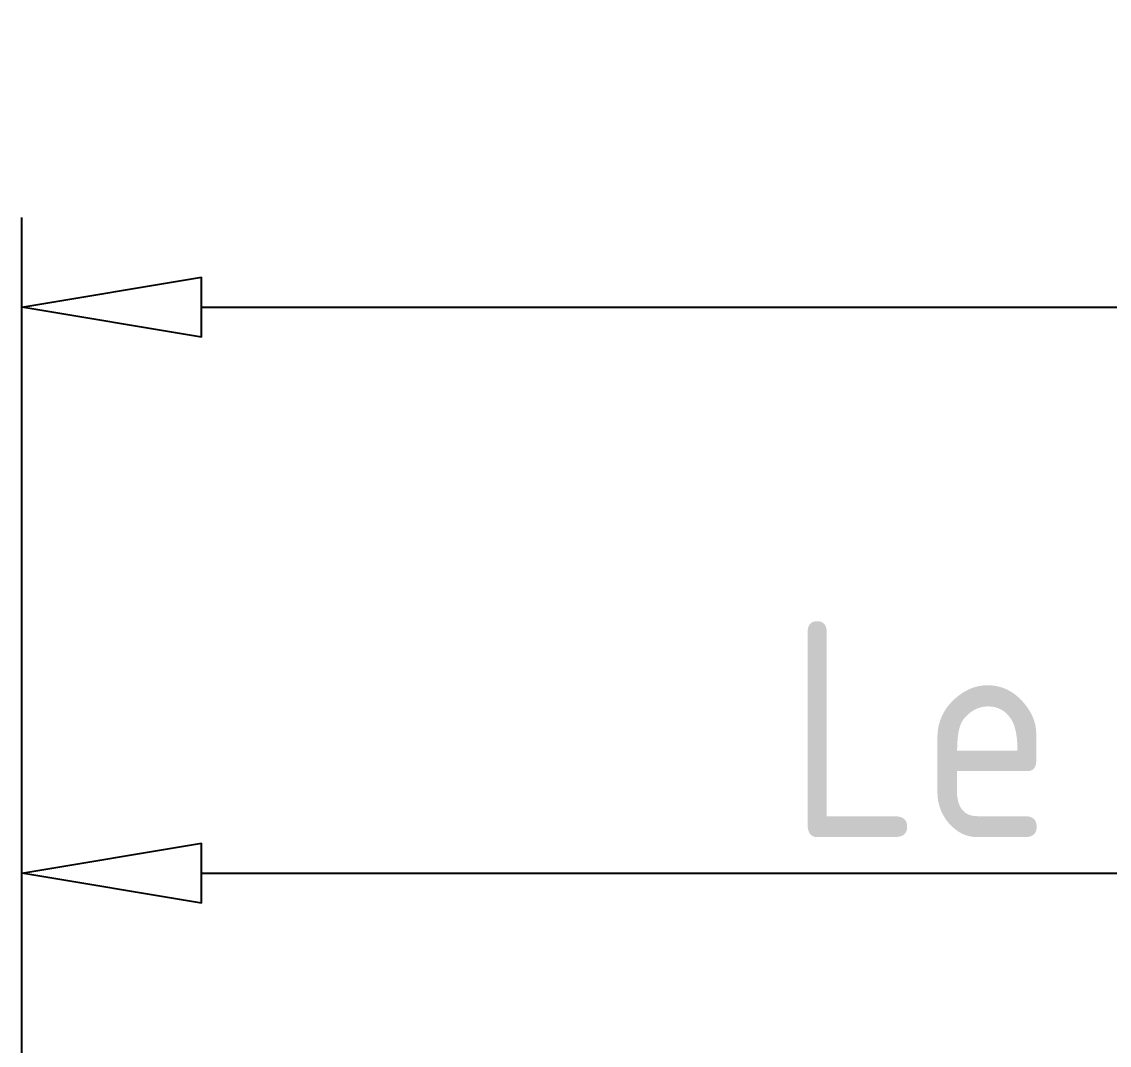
# Model space of a CAD drawing. Header units: millimetres. Extents: x -47.8 to 42.4, y 0.1 to 31.3.
# Drawn here: x -39.83 to -24.71, y 17.08 to 31.3 of the extents above; entities that cross this region are included whole.
import ezdxf

# ---------------------------------------------------------------- set-up
doc = ezdxf.new("R2010")
doc.units = ezdxf.units.MM
doc.styles.add('工程字', font='gbenor.shx', dxfattribs={"bigfont": 'gbcbig.shx'})
doc.dimstyles.new('ZQH', dxfattribs={"dimtxt": 3, "dimasz": 2.5, "dimexe": 1.25, "dimexo": 0, "dimgap": 0.5, "dimtad": 1, "dimdec": 3, "dimdsep": 46, "dimtxsty": '工程字', "dimblk": 'CLOSEDBLANK', "dimcen": -0.8, "dimclrd": 3, "dimclre": 3, "dimclrt": 3, "dimadec": 1, "dimazin": 2, "dimtfac": 1, "dimtdec": 3, "dimtofl": 0, "dimtmove": 0, "dimatfit": 3, "dimldrblk": 'CLOSEDBLANK', "dimfxl": 1, "dimtolj": 1, "dimtzin": 0, "dimarcsym": 0})

# ---------------------------------------------------------------- blocks, each defined once
blk = doc.blocks.new('_ClosedBlank')
at = {"color": 0, "linetype": 'ByBlock', "lineweight": -2}
for p, q in [((-1, 0.1667), (0, 0)), ((-1, 0.1667), (-1, -0.1667)), ((0, 0), (-1, -0.1667))]:
    blk.add_line(p, q, dxfattribs=at)
blk = doc.blocks.new('*D8')
at = {"color": 3, "lineweight": -2}
for p, q in [((-39.827, 5.079), (-39.827, 20.722)), ((-14.827, 5.079), (-14.827, 20.722)), ((-37.327, 19.472), (-17.327, 19.472))]:
    blk.add_line(p, q, dxfattribs=at)
at = {"layer": 'Defpoints', "color": 0}
for p in [(-14.827, 19.472), (-39.827, 5.079), (-14.827, 5.079)]:
    blk.add_point(p, dxfattribs=at)
at = {"color": 3, "lineweight": -2, "xscale": 2.5, "yscale": 2.5, "zscale": 2.5, "rotation": 180}
blk.add_blockref('_ClosedBlank', (-39.827, 19.472), dxfattribs=at)
at = {"color": 3, "lineweight": -2, "xscale": 2.5, "yscale": 2.5, "zscale": 2.5}
blk.add_blockref('_ClosedBlank', (-14.827, 19.472), dxfattribs=at)
at = {"color": 3, "insert": (-27.327, 21.472), "char_height": 3, "attachment_point": 5, "style": '工程字'}
blk.add_mtext('\\A1;Le', dxfattribs=at)
blk = doc.blocks.new('*D9')
at = {"color": 3, "lineweight": -2}
for p, q in [((-39.827, 5.079), (-39.827, 28.585)), ((35.173, 5.079), (35.173, 28.585)), ((-37.327, 27.335), (32.673, 27.335))]:
    blk.add_line(p, q, dxfattribs=at)
at = {"layer": 'Defpoints', "color": 0}
for p in [(35.173, 27.335), (-39.827, 5.079), (35.173, 5.079)]:
    blk.add_point(p, dxfattribs=at)
at = {"color": 3, "lineweight": -2, "xscale": 2.5, "yscale": 2.5, "zscale": 2.5}
for p, rotation in [((-39.827, 27.335), 180), ((35.173, 27.335), 360)]:
    blk.add_blockref('_ClosedBlank', p, dxfattribs=dict(at, rotation=rotation))
at = {"color": 3, "insert": (-2.327, 29.335), "char_height": 3, "attachment_point": 5, "style": '工程字'}
blk.add_mtext('\\A1;L', dxfattribs=at)

msp = doc.modelspace()

# ---------------------------------------------------------------- dimensions: what is measured, and where the dimension line sits
at = {"color": 3}
for base, p2, text, picture, middle in [((35.1729, 27.3349), (35.1729, 5.0785), 'L', '*D9', (-2.3271, 27.3349)), ((-14.8271, 19.4716), (-14.8271, 5.0785), 'Le', '*D8', (-27.3271, 19.4716))]:
    dim = msp.add_linear_dim(base=base, p1=(-39.8271, 5.0785), p2=p2, angle=180, text=text, dimstyle='ZQH', override={"dimtxt": 3}, dxfattribs=at)
    dim.commit()
    dim.dimension.update_dxf_attribs({"geometry": picture, "text_midpoint": middle, "dimtype": 160})

doc.saveas('drawing.dxf')
